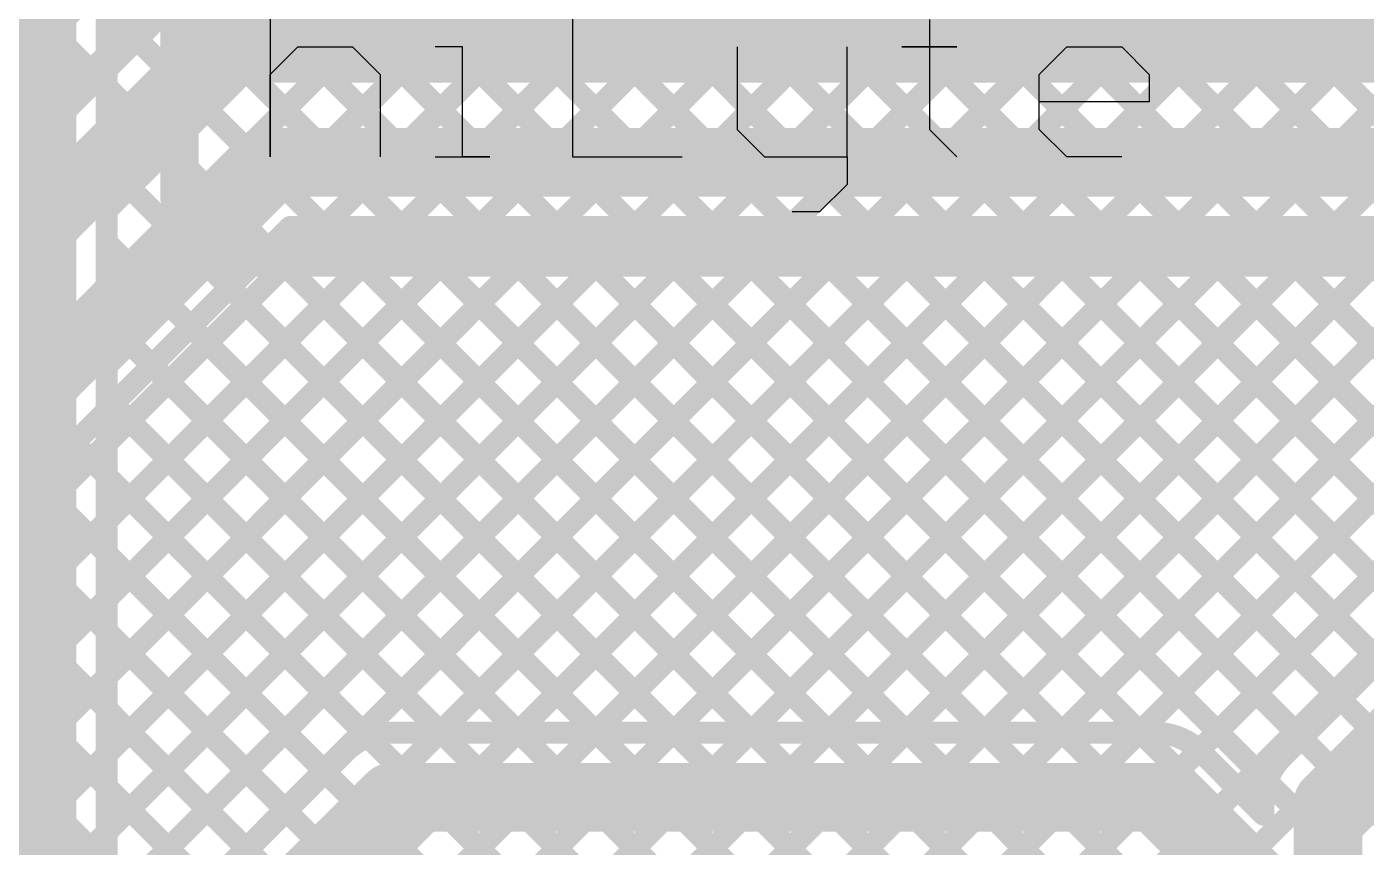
# Model space of a CAD drawing. Header units: millimetres. Extents: x 2.49 to 5.65, y 1.36 to 4.13.
# Drawn here: x 3.6254 to 4.1129, y 2.6309 to 2.9293 of the extents above; entities that cross this region are included whole.
import ezdxf

# ---------------------------------------------------------------- set-up
doc = ezdxf.new("R2010")
doc.units = ezdxf.units.MM
doc.header["$MEASUREMENT"] = 0
for name, color, linetype in [('BottomLayer', 5, 'Continuous'), ('TopLayer', 1, 'Continuous'), ('TopOverlay', 2, 'Continuous')]:
    doc.layers.add(name, color=color, linetype=linetype)

msp = doc.modelspace()

# ---------------------------------------------------------------- linework, layer by layer
at = {"layer": 'BottomLayer'}
for points, const_width in [([(3.82771, 2.4135), (5.39681, 3.9826)], 0.008), ([(3.856, 2.4135), (5.4041, 3.9616)], 0.008), ([(3.88428, 2.4135), (5.4138, 3.94302)], 0.008), ([(3.74286, 2.4135), (5.17836, 3.849)], 0.008), ([(3.77115, 2.4135), (5.20665, 3.849)], 0.008), ([(3.79943, 2.4135), (5.23493, 3.849)], 0.008), ([(3.6545, 2.91911), (4.53989, 3.8045)], 0.008), ([(3.65044, 2.4625), (4.97694, 3.789)], 0.008), ([(3.6545, 2.55141), (4.89209, 3.789)], 0.008), ([(3.6545, 2.52313), (4.92037, 3.789)], 0.008), ([(3.6545, 2.55141), (4.89209, 3.789)], 0.008), ([(3.6545, 2.49484), (4.94866, 3.789)], 0.008), ([(3.6545, 2.83426), (4.60924, 3.789)], 0.008), ([(3.6545, 2.89082), (4.55267, 3.789)], 0.008), ([(3.6545, 2.80597), (4.63753, 3.789)], 0.008), ([(3.6545, 2.77769), (4.66581, 3.789)], 0.008), ([(3.6545, 2.86254), (4.58096, 3.789)], 0.008), ([(3.6545, 2.5797), (4.8638, 3.789)], 0.008), ([(3.6545, 2.69283), (4.75067, 3.789)], 0.008), ([(3.6545, 2.66455), (4.77895, 3.789)], 0.008), ([(3.6545, 2.63627), (4.80723, 3.789)], 0.008), ([(3.6545, 2.7494), (4.6941, 3.789)], 0.008), ([(3.6545, 2.72112), (4.72238, 3.789)], 0.008), ([(3.6545, 2.60798), (4.83552, 3.789)], 0.008), ([(3.68103, 2.46481), (5.00522, 3.789)], 0.008), ([(3.70046, 2.45595), (5.03351, 3.789)], 0.008), ([(3.7062, 2.4334), (5.06179, 3.789)], 0.008), ([(3.71458, 2.4135), (5.09008, 3.789)], 0.008), ([(3.67701, 3.36577), (4.756, 2.28678)], 0.008), ([(3.631, 2.494), (3.631, 3.353)], 0.025), ([(3.66287, 3.35163), (4.756, 2.2585)], 0.008), ([(3.6545, 2.494), (3.6545, 3.34327)], 0.008), ([(3.6545, 3.33172), (4.756, 2.23022)], 0.008), ([(3.6545, 3.30343), (4.756, 2.20193)], 0.008), ([(3.6545, 3.27515), (4.756, 2.17365)], 0.008), ([(3.6545, 3.24687), (4.756, 2.14537)], 0.008), ([(3.6545, 3.21858), (4.756, 2.11708)], 0.008), ([(3.6545, 3.1903), (4.43142, 2.41337)], 0.008), ([(3.6545, 3.16201), (4.40301, 2.4135)], 0.008), ([(3.6545, 3.13373), (4.37473, 2.4135)], 0.008), ([(3.6545, 3.10544), (4.34644, 2.4135)], 0.008), ([(3.6545, 3.07716), (4.31816, 2.4135)], 0.008), ([(3.6545, 3.04887), (4.28988, 2.4135)], 0.008), ([(3.6545, 3.02059), (4.26159, 2.4135)], 0.008), ([(3.6545, 2.99231), (4.23331, 2.4135)], 0.008), ([(3.6545, 2.96402), (4.20502, 2.4135)], 0.008), ([(3.6545, 2.93574), (4.17674, 2.4135)], 0.008), ([(3.6545, 2.90745), (4.14845, 2.4135)], 0.008), ([(3.6545, 2.87917), (4.12017, 2.4135)], 0.008), ([(3.6545, 2.85088), (4.09188, 2.4135)], 0.008), ([(3.6545, 2.8226), (4.0636, 2.4135)], 0.008), ([(3.6545, 2.79432), (4.03532, 2.4135)], 0.008), ([(3.6545, 2.76603), (4.00703, 2.4135)], 0.008), ([(3.6545, 2.73775), (3.97875, 2.4135)], 0.008), ([(3.6545, 2.70946), (3.95046, 2.4135)], 0.008), ([(3.6545, 2.68118), (3.92218, 2.4135)], 0.008), ([(3.6545, 2.65289), (3.89389, 2.4135)], 0.008)]:
    msp.add_lwpolyline(points, dxfattribs=dict(at, const_width=const_width))
at = {"layer": 'BottomLayer', "const_width": 0.004}
for points in [[(3.6525, 2.91911, 1), (3.6565, 2.91911, 1)], [(3.6525, 2.90745, 1), (3.6565, 2.90745, 1)], [(3.6525, 2.89082, 1), (3.6565, 2.89082, 1)], [(3.6525, 2.87917, 1), (3.6565, 2.87917, 1)], [(3.6525, 2.86254, 1), (3.6565, 2.86254, 1)], [(3.6525, 2.85088, 1), (3.6565, 2.85088, 1)], [(3.6525, 2.83426, 1), (3.6565, 2.83426, 1)], [(3.6525, 2.8226, 1), (3.6565, 2.8226, 1)], [(3.6525, 2.80597, 1), (3.6565, 2.80597, 1)], [(3.6525, 2.79432, 1), (3.6565, 2.79432, 1)], [(3.6525, 2.77769, 1), (3.6565, 2.77769, 1)], [(3.6525, 2.76603, 1), (3.6565, 2.76603, 1)], [(3.6525, 2.7494, 1), (3.6565, 2.7494, 1)], [(3.6525, 2.73775, 1), (3.6565, 2.73775, 1)], [(3.6525, 2.72112, 1), (3.6565, 2.72112, 1)], [(3.6525, 2.70946, 1), (3.6565, 2.70946, 1)], [(3.6525, 2.69283, 1), (3.6565, 2.69283, 1)], [(3.6525, 2.68118, 1), (3.6565, 2.68118, 1)], [(3.6525, 2.66455, 1), (3.6565, 2.66455, 1)], [(3.6525, 2.65289, 1), (3.6565, 2.65289, 1)], [(3.6525, 2.63627, 1), (3.6565, 2.63627, 1)]]:
    msp.add_lwpolyline(points, format="xyb", close=True, dxfattribs=at)
at = {"layer": 'TopLayer'}
for points, const_width in [([(3.12975, 3.40392), (3.63722, 2.89645)], 0.008), ([(3.15803, 3.40392), (3.65136, 2.91059)], 0.008), ([(3.18632, 3.40392), (3.6655, 2.92474)], 0.008), ([(3.11444, 3.39094), (3.62308, 2.88231)], 0.008), ([(3.374, 2.66689), (4.04511, 3.338)], 0.008), ([(3.40529, 2.6699), (4.07339, 3.338)], 0.008), ([(3.41067, 2.6699), (3.67882, 2.93806)], 0.008), ([(3.4204, 2.6464), (3.69546, 2.92146)], 0.025), ([(3.69546, 2.92146), (5.12831, 2.92146)], 0.025), ([(3.40354, 2.572), (3.71155, 2.88)], 0.025), ([(3.71155, 2.88), (4.77587, 2.88)], 0.025), ([(3.2895, 2.27127), (3.87473, 2.8565)], 0.008), ([(3.42704, 2.55023), (3.73331, 2.8565)], 0.008), ([(3.42704, 2.56226), (3.72128, 2.8565)], 0.008), ([(3.42704, 2.46538), (3.81817, 2.8565)], 0.008), ([(3.42704, 2.43709), (3.84645, 2.8565)], 0.008), ([(3.42704, 2.52195), (3.7616, 2.8565)], 0.008), ([(3.42704, 2.49366), (3.78988, 2.8565)], 0.008), ([(3.45893, 2.41241), (3.90302, 2.8565)], 0.008), ([(3.48201, 2.40721), (3.9313, 2.8565)], 0.008), ([(3.72128, 2.8565), (4.76613, 2.8565)], 0.008), ([(3.73374, 2.8565), (3.91774, 2.6725)], 0.008), ([(3.76202, 2.8565), (3.94602, 2.6725)], 0.008), ([(3.77559, 2.6725), (3.95959, 2.8565)], 0.008), ([(3.77559, 2.6725), (3.95959, 2.8565)], 0.008), ([(3.79031, 2.8565), (3.97431, 2.6725)], 0.008), ([(3.80387, 2.6725), (3.98787, 2.8565)], 0.008), ([(3.81859, 2.8565), (4.00259, 2.6725)], 0.008), ([(3.83216, 2.6725), (4.01616, 2.8565)], 0.008), ([(3.84687, 2.8565), (4.03087, 2.6725)], 0.008), ([(3.86044, 2.6725), (4.04444, 2.8565)], 0.008), ([(3.87516, 2.8565), (4.07684, 2.65482)], 0.008), ([(3.88872, 2.6725), (4.07272, 2.8565)], 0.008), ([(3.90344, 2.8565), (4.08935, 2.67059)], 0.008), ([(3.91701, 2.6725), (4.10101, 2.8565)], 0.008), ([(3.93173, 2.8565), (4.1035, 2.68473)], 0.008), ([(3.94529, 2.6725), (4.12929, 2.8565)], 0.008), ([(3.96001, 2.8565), (4.11764, 2.69887)], 0.008), ([(3.97358, 2.6725), (4.15758, 2.8565)], 0.008), ([(3.9883, 2.8565), (4.13178, 2.71302)], 0.008), ([(4.00186, 2.6725), (4.18586, 2.8565)], 0.008), ([(4.01658, 2.8565), (4.14592, 2.72716)], 0.008), ([(4.03015, 2.6725), (4.21415, 2.8565)], 0.008), ([(4.04487, 2.8565), (4.16008, 2.74129)], 0.008), ([(4.05207, 2.66614), (4.24243, 2.8565)], 0.008), ([(4.06622, 2.65201), (4.27071, 2.8565)], 0.008), ([(4.07315, 2.8565), (4.18215, 2.7475)], 0.008), ([(4.10143, 2.8565), (4.21043, 2.7475)], 0.008), ([(3.71337, 2.84859), (3.88945, 2.6725)], 0.008), ([(3.69922, 2.83444), (3.86117, 2.6725)], 0.008), ([(3.68508, 2.8203), (3.83288, 2.6725)], 0.008), ([(3.67094, 2.80616), (3.8046, 2.6725)], 0.008), ([(3.6568, 2.79202), (3.77632, 2.6725)], 0.008), ([(3.64266, 2.77788), (3.74959, 2.67094)], 0.008), ([(3.62851, 2.76373), (3.73401, 2.65824)], 0.008), ([(3.61437, 2.74959), (3.71987, 2.6441)], 0.008), ([(4.0824, 2.66363), (4.15937, 2.7406)], 0.008), ([(3.60023, 2.73545), (3.70572, 2.62995)], 0.008), ([(4.099, 2.647), (4.176, 2.724)], 0.025), ([(3.58609, 2.72131), (3.69158, 2.61581)], 0.008), ([(3.57195, 2.70716), (3.67744, 2.60167)], 0.008), ([(3.5578, 2.69302), (3.66333, 2.58749)], 0.008), ([(3.758, 2.6725), (4.036, 2.6725)], 0.008), ([(3.6644, 2.58863), (3.74137, 2.6656)], 0.008), ([(4.05263, 2.6656), (4.0755, 2.64273)], 0.008), ([(3.681, 2.572), (3.758, 2.649)], 0.025), ([(3.758, 2.649), (4.036, 2.649)], 0.025), ([(4.036, 2.649), (4.099, 2.586)], 0.025), ([(4.099, 2.586), (4.099, 2.647)], 0.025), ([(4.0755, 2.64273), (4.0755, 2.647)], 0.008)]:
    msp.add_lwpolyline(points, dxfattribs=dict(at, const_width=const_width))
for points, const_width in [([(3.68921, 2.92146, 1), (3.70171, 2.92146, 1)], 0.0125), ([(3.68921, 2.92146, 1), (3.70171, 2.92146, 1)], 0.0125), ([(3.6635, 2.92474, 1), (3.6675, 2.92474, 1)], 0.004), ([(3.64936, 2.91059, 1), (3.65336, 2.91059, 1)], 0.004), ([(3.63522, 2.89645, 1), (3.63922, 2.89645, 1)], 0.004), ([(3.7053, 2.88, 1), (3.7178, 2.88, 1)], 0.0125), ([(3.7053, 2.88, 1), (3.7178, 2.88, 1)], 0.0125), ([(3.62108, 2.88231, 1), (3.62508, 2.88231, 1)], 0.004), ([(3.71928, 2.8565, 1), (3.72328, 2.8565, 1)], 0.004), ([(3.71928, 2.8565, 1), (3.72328, 2.8565, 1)], 0.004), ([(3.73131, 2.8565, 1), (3.73531, 2.8565, 1)], 0.004), ([(3.73174, 2.8565, 1), (3.73574, 2.8565, 1)], 0.004), ([(3.7596, 2.8565, 1), (3.7636, 2.8565, 1)], 0.004), ([(3.76002, 2.8565, 1), (3.76402, 2.8565, 1)], 0.004), ([(3.78788, 2.8565, 1), (3.79188, 2.8565, 1)], 0.004), ([(3.78831, 2.8565, 1), (3.79231, 2.8565, 1)], 0.004), ([(3.81617, 2.8565, 1), (3.82017, 2.8565, 1)], 0.004), ([(3.81659, 2.8565, 1), (3.82059, 2.8565, 1)], 0.004), ([(3.84445, 2.8565, 1), (3.84845, 2.8565, 1)], 0.004), ([(3.84488, 2.8565, 1), (3.84888, 2.8565, 1)], 0.004), ([(3.87273, 2.8565, 1), (3.87673, 2.8565, 1)], 0.004), ([(3.87316, 2.8565, 1), (3.87716, 2.8565, 1)], 0.004), ([(3.90102, 2.8565, 1), (3.90502, 2.8565, 1)], 0.004), ([(3.90144, 2.8565, 1), (3.90544, 2.8565, 1)], 0.004), ([(3.9293, 2.8565, 1), (3.9333, 2.8565, 1)], 0.004), ([(3.92973, 2.8565, 1), (3.93373, 2.8565, 1)], 0.004), ([(3.95759, 2.8565, 1), (3.96159, 2.8565, 1)], 0.004), ([(3.95759, 2.8565, 1), (3.96159, 2.8565, 1)], 0.004), ([(3.95801, 2.8565, 1), (3.96201, 2.8565, 1)], 0.004), ([(3.98587, 2.8565, 1), (3.98987, 2.8565, 1)], 0.004), ([(3.9863, 2.8565, 1), (3.9903, 2.8565, 1)], 0.004), ([(4.01416, 2.8565, 1), (4.01816, 2.8565, 1)], 0.004), ([(4.01458, 2.8565, 1), (4.01858, 2.8565, 1)], 0.004), ([(4.04244, 2.8565, 1), (4.04644, 2.8565, 1)], 0.004), ([(4.04287, 2.8565, 1), (4.04687, 2.8565, 1)], 0.004), ([(4.07072, 2.8565, 1), (4.07472, 2.8565, 1)], 0.004), ([(4.07115, 2.8565, 1), (4.07515, 2.8565, 1)], 0.004), ([(4.09901, 2.8565, 1), (4.10301, 2.8565, 1)], 0.004), ([(4.09943, 2.8565, 1), (4.10343, 2.8565, 1)], 0.004), ([(3.71137, 2.84859, 1), (3.71537, 2.84859, 1)], 0.004), ([(3.69722, 2.83444, 1), (3.70122, 2.83444, 1)], 0.004), ([(3.68308, 2.8203, 1), (3.68708, 2.8203, 1)], 0.004), ([(3.66894, 2.80616, 1), (3.67294, 2.80616, 1)], 0.004), ([(3.6548, 2.79202, 1), (3.6588, 2.79202, 1)], 0.004), ([(3.64066, 2.77788, 1), (3.64466, 2.77788, 1)], 0.004), ([(3.62651, 2.76373, 1), (3.63051, 2.76373, 1)], 0.004), ([(4.1015, 2.68473, 1), (4.1055, 2.68473, 1)], 0.004), ([(3.756, 2.6725, 1), (3.76, 2.6725, 1)], 0.004), ([(3.756, 2.6725, 1), (3.76, 2.6725, 1)], 0.004), ([(3.756, 2.6725, 1), (3.76, 2.6725, 1)], 0.004), ([(3.77359, 2.6725, 1), (3.77759, 2.6725, 1)], 0.004), ([(3.77359, 2.6725, 1), (3.77759, 2.6725, 1)], 0.004), ([(3.77432, 2.6725, 1), (3.77832, 2.6725, 1)], 0.004), ([(3.80187, 2.6725, 1), (3.80587, 2.6725, 1)], 0.004), ([(3.8026, 2.6725, 1), (3.8066, 2.6725, 1)], 0.004), ([(3.83016, 2.6725, 1), (3.83416, 2.6725, 1)], 0.004), ([(3.83088, 2.6725, 1), (3.83488, 2.6725, 1)], 0.004), ([(3.85844, 2.6725, 1), (3.86244, 2.6725, 1)], 0.004), ([(3.85917, 2.6725, 1), (3.86317, 2.6725, 1)], 0.004), ([(3.88672, 2.6725, 1), (3.89072, 2.6725, 1)], 0.004), ([(3.88745, 2.6725, 1), (3.89145, 2.6725, 1)], 0.004), ([(3.91501, 2.6725, 1), (3.91901, 2.6725, 1)], 0.004), ([(3.91574, 2.6725, 1), (3.91974, 2.6725, 1)], 0.004), ([(3.94329, 2.6725, 1), (3.94729, 2.6725, 1)], 0.004), ([(3.94402, 2.6725, 1), (3.94802, 2.6725, 1)], 0.004), ([(3.97158, 2.6725, 1), (3.97558, 2.6725, 1)], 0.004), ([(3.97231, 2.6725, 1), (3.97631, 2.6725, 1)], 0.004), ([(3.99986, 2.6725, 1), (4.00386, 2.6725, 1)], 0.004), ([(4.00059, 2.6725, 1), (4.00459, 2.6725, 1)], 0.004), ([(4.02815, 2.6725, 1), (4.03215, 2.6725, 1)], 0.004), ([(4.02888, 2.6725, 1), (4.03287, 2.6725, 1)], 0.004), ([(4.034, 2.6725, 1), (4.038, 2.6725, 1)], 0.004), ([(4.034, 2.6725, 1), (4.038, 2.6725, 1)], 0.004), ([(4.034, 2.6725, 1), (4.038, 2.6725, 1)], 0.004), ([(3.74759, 2.67094, 1), (3.75159, 2.67094, 1)], 0.004), ([(4.08735, 2.67059, 1), (4.09135, 2.67059, 1)], 0.004), ([(3.73937, 2.6656, 1), (3.74337, 2.6656, 1)], 0.004), ([(3.73937, 2.6656, 1), (3.74337, 2.6656, 1)], 0.004), ([(3.73939, 2.66562, 1), (3.74339, 2.66562, 1)], 0.004), ([(4.05007, 2.66614, 1), (4.05407, 2.66614, 1)], 0.004), ([(4.05062, 2.66562, 1), (4.05462, 2.66562, 1)], 0.004), ([(4.05063, 2.6656, 1), (4.05463, 2.6656, 1)], 0.004), ([(4.05063, 2.6656, 1), (4.05463, 2.6656, 1)], 0.004), ([(4.08038, 2.66362, 1), (4.08438, 2.66362, 1)], 0.004), ([(4.0804, 2.66363, 1), (4.0844, 2.66363, 1)], 0.004), ([(4.0804, 2.66363, 1), (4.0844, 2.66363, 1)], 0.004), ([(3.73201, 2.65824, 1), (3.73601, 2.65824, 1)], 0.004), ([(3.75175, 2.649, 1), (3.76425, 2.649, 1)], 0.0125), ([(3.75175, 2.649, 1), (3.76425, 2.649, 1)], 0.0125), ([(4.02975, 2.649, 1), (4.04225, 2.649, 1)], 0.0125), ([(4.02975, 2.649, 1), (4.04225, 2.649, 1)], 0.0125), ([(4.07484, 2.65482, 1), (4.07884, 2.65482, 1)], 0.004), ([(4.09275, 2.647, 1), (4.10525, 2.647, 1)], 0.0125), ([(4.09275, 2.647, 1), (4.10525, 2.647, 1)], 0.0125), ([(4.06422, 2.65201, 1), (4.06822, 2.65201, 1)], 0.004), ([(3.71787, 2.6441, 1), (3.72187, 2.6441, 1)], 0.004), ([(4.0735, 2.647, 1), (4.0775, 2.647, 1)], 0.004), ([(4.0735, 2.647, 1), (4.0775, 2.647, 1)], 0.004), ([(4.0735, 2.647, 1), (4.0775, 2.647, 1)], 0.004), ([(4.0735, 2.64273, 1), (4.0775, 2.64273, 1)], 0.004), ([(4.0735, 2.64273, 1), (4.0775, 2.64273, 1)], 0.004), ([(3.70372, 2.62995, 1), (3.70772, 2.62995, 1)], 0.004)]:
    msp.add_lwpolyline(points, format="xyb", close=True, dxfattribs=dict(at, const_width=const_width))
at = {"layer": 'TopLayer', "const_width": 0.008}
for points in [[(3.74137, 2.6656, -0.199188), (3.758, 2.6725)], [(3.74139, 2.66562, -0.198912), (3.758, 2.6725)], [(4.036, 2.6725, -0.198912), (4.05262, 2.66562)], [(4.036, 2.6725, -0.199188), (4.05263, 2.6656)], [(4.0755, 2.647, -0.199188), (4.0824, 2.66363)], [(4.0755, 2.647, -0.198912), (4.08238, 2.66362)]]:
    msp.add_lwpolyline(points, format="xyb", dxfattribs=at)
at = {"layer": 'TopOverlay'}
for p, q in [((3.714, 2.94198), (3.714, 2.882)), ((3.82396, 2.94198), (3.82396, 2.882)), ((3.95392, 2.93198), (3.95392, 2.92199)), ((3.714, 2.91199), (3.724, 2.92199)), ((3.724, 2.92199), (3.74399, 2.92199)), ((3.74399, 2.92199), (3.75399, 2.91199)), ((3.78398, 2.92199), (3.77398, 2.92199)), ((3.78398, 2.882), (3.78398, 2.92199)), ((3.88395, 2.92199), (3.88395, 2.892)), ((3.92393, 2.882), (3.92393, 2.92199)), ((3.95392, 2.92199), (3.94393, 2.92199)), ((3.94393, 2.92199), (3.96392, 2.92199)), ((3.96392, 2.92199), (3.95392, 2.92199)), ((3.95392, 2.92199), (3.95392, 2.892)), ((3.99391, 2.91199), (4.00391, 2.92199)), ((4.00391, 2.92199), (4.0239, 2.92199)), ((4.0239, 2.92199), (4.0339, 2.91199)), ((3.714, 2.882), (3.714, 2.91199)), ((3.75399, 2.91199), (3.75399, 2.882)), ((3.99391, 2.892), (3.99391, 2.91199)), ((4.0339, 2.91199), (4.0339, 2.90199)), ((4.0339, 2.90199), (3.99391, 2.90199)), ((3.88395, 2.892), (3.89394, 2.882)), ((3.95392, 2.892), (3.96392, 2.882)), ((4.00391, 2.882), (3.99391, 2.892)), ((3.77398, 2.882), (3.79397, 2.882)), ((3.79397, 2.882), (3.78398, 2.882)), ((3.82396, 2.882), (3.86395, 2.882)), ((3.89394, 2.882), (3.92393, 2.882)), ((3.92393, 2.882), (3.92393, 2.872)), ((4.0239, 2.882), (4.00391, 2.882)), ((3.92393, 2.872), (3.91394, 2.86201)), ((3.91394, 2.86201), (3.90394, 2.86201))]:
    msp.add_line(p, q, dxfattribs=at)
at = {"layer": 'TopOverlay', "const_width": 0.014}
for points in [[(3.681, 2.867), (3.681, 2.955)], [(3.681, 2.867), (3.70257, 2.84543)], [(3.70257, 2.84543), (4.57043, 2.84543)]]:
    msp.add_lwpolyline(points, dxfattribs=at)
at = {"layer": 'TopOverlay', "const_width": 0.007}
for points in [[(3.6775, 2.867, 1), (3.6845, 2.867, 1)], [(3.6775, 2.867, 1), (3.6845, 2.867, 1)], [(3.69907, 2.84543, 1), (3.70607, 2.84543, 1)], [(3.69907, 2.84543, 1), (3.70607, 2.84543, 1)]]:
    msp.add_lwpolyline(points, format="xyb", close=True, dxfattribs=at)

doc.saveas('drawing.dxf')
